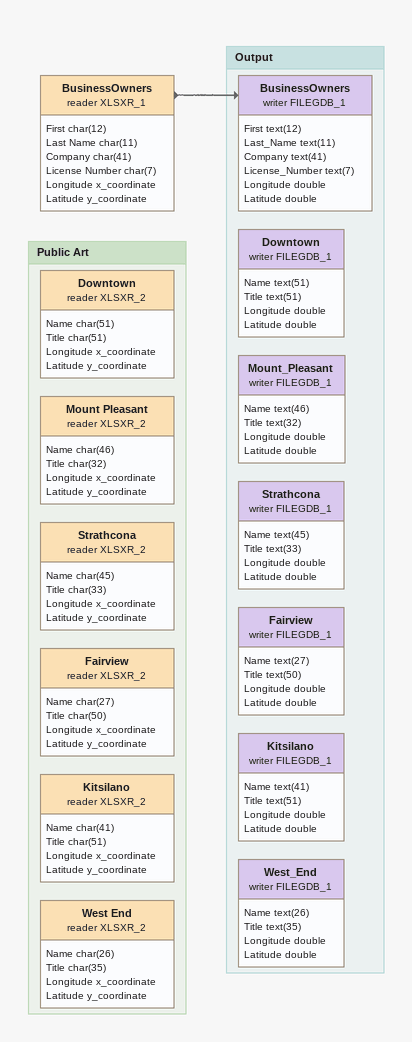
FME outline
BusinessOwners (reader XLSXR_1)
    attributes: First char(12), Last Name char(11), Company char(41), License Number char(7), Longitude x_coordinate, Latitude y_coordinate
    -> BusinessOwners (writer FILEGDB_1)

Bookmark: Output
BusinessOwners (writer FILEGDB_1)
    attributes: First text(12), Last_Name text(11), Company text(41), License_Number text(7), Longitude double, Latitude double
Downtown (writer FILEGDB_1)
    attributes: Name text(51), Title text(51), Longitude double, Latitude double
Mount_Pleasant (writer FILEGDB_1)
    attributes: Name text(46), Title text(32), Longitude double, Latitude double
Strathcona (writer FILEGDB_1)
    attributes: Name text(45), Title text(33), Longitude double, Latitude double
Fairview (writer FILEGDB_1)
    attributes: Name text(27), Title text(50), Longitude double, Latitude double
Kitsilano (writer FILEGDB_1)
    attributes: Name text(41), Title text(51), Longitude double, Latitude double
West_End (writer FILEGDB_1)
    attributes: Name text(26), Title text(35), Longitude double, Latitude double

Bookmark: Public Art
Downtown (reader XLSXR_2)
    attributes: Name char(51), Title char(51), Longitude x_coordinate, Latitude y_coordinate
Mount Pleasant (reader XLSXR_2)
    attributes: Name char(46), Title char(32), Longitude x_coordinate, Latitude y_coordinate
Strathcona (reader XLSXR_2)
    attributes: Name char(45), Title char(33), Longitude x_coordinate, Latitude y_coordinate
Fairview (reader XLSXR_2)
    attributes: Name char(27), Title char(50), Longitude x_coordinate, Latitude y_coordinate
Kitsilano (reader XLSXR_2)
    attributes: Name char(41), Title char(51), Longitude x_coordinate, Latitude y_coordinate
West End (reader XLSXR_2)
    attributes: Name char(26), Title char(35), Longitude x_coordinate, Latitude y_coordinate
